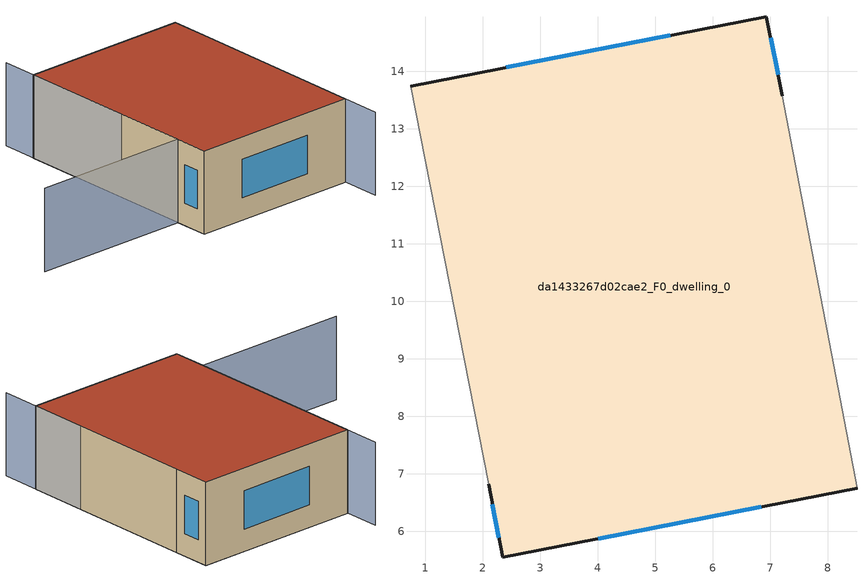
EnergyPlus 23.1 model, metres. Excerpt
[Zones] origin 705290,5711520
da1433267d02cae2_F0_dwelling_0
 floor ground (EU_floor_Construction): 8.51,6.75 7.21,13.57 6.93,14.95 0.74,13.74 2.1,6.82 2.35,5.54 z0
 wall outside (EU_wall_Construction): 0.74,13.74 6.93,14.95 7.21,13.57 / 8.51,6.75 2.35,5.54 2.1,6.82 z0:3
 wall adiabatic (EU_wall_Construction): 2.1,6.82 0.74,13.74 / 7.21,13.57 8.51,6.75 z0:3
 window (EU_Window_Construction): 2.41,14.07 5.26,14.63 / 7.01,14.58 7.14,13.94 / 6.85,6.43 4.01,5.87 / 2.28,5.89 2.17,6.47 z0.81:2.19
 roof outside (EU_roof_Construction): 6.93,14.95 7.21,13.57 8.51,6.75 2.35,5.54 2.1,6.82 0.74,13.74 z3
shading: 8.78,5.33 7.21,13.58 / 0.49,15.05 2.1,6.82 / 2.1,6.82 -3.7,5.68 z0:3
[Building]
EU S2 Campaign: North Axis=0; Terrain=City; Solar Distribution=FullExterior
[Site:Location]
London: Latitude=51.5; Longitude=-0.5; Time Zone=0; Elevation=25
[SizingPeriod:WeatherFileDays]
AnnualSizingPeriod: Begin Month=1; Begin Day of Month=1; End Month=12; End Day of Month=31; Day of Week for Start Day=Monday; Use Weather File Daylight Saving Period=No; Use Weather File Rain and Snow Indicators=No
[MATERIAL]
EU_InternalMass_Material: Roughness=MediumRough; Thickness=0.1; Conductivity=1; Density=1800; Specific Heat=900; Thermal Absorptance=0.9; Solar Absorptance=0.7; Visible Absorptance=0.7
[MATERIAL:NOMASS] Roughness=MediumRough; Thermal Absorptance=0.9; Solar Absorptance=0.7; Visible Absorptance=0.7
Name | Thermal Resistance
EU_wall_NoMass | 0.555556
EU_roof_NoMass | 0.510204
EU_floor_NoMass | 1.68919
[WINDOWMATERIAL:SIMPLEGLAZINGSYSTEM]
EU_Window_SimpleGlazing: UFactor=3.96; Solar Heat Gain Coefficient=0.85; Visible Transmittance=0.85
[CONSTRUCTION]
EU_wall_Construction: EU_wall_NoMass
EU_roof_Construction: EU_roof_NoMass
EU_floor_Construction: EU_floor_NoMass
EU_InternalMass_Construction: EU_InternalMass_Material
EU_Window_Construction: EU_Window_SimpleGlazing
[ZONE]
da1433267d02cae2_F0_dwelling_0: Type=1; Multiplier=1; Ceiling Height=autocalculate; Volume=157.802; Floor Area=autocalculate; Part of Total Floor Area=Yes
[INTERNALMASS]
da1433267d02cae2_F0_dwelling_0_EU_InternalMass: Construction=EU_InternalMass_Construction; Zone or ZoneList=da1433267d02cae2_F0_dwelling_0; Surface Area=52.6009
[OTHEREQUIPMENT]
EU_Step8_InternalGain_da1433267d02cae2_F0_dwelling_0_f000: Fuel Type=Electricity; Zone or ZoneList or Space or SpaceList=da1433267d02cae2_F0_dwelling_0; Schedule=EU_Step8_GainSchedule_da1433267d02cae2_F0_dwelling_0_f000; Design Level Calculation Method=Watts/Area; Power per Zone Floor Area=1; Fraction Latent=0; Fraction Radiant=0; Fraction Lost=0; Carbon Dioxide Generation Rate=0; EndUse Subcategory=EU_Step8_InternalGains
[ZONEVENTILATION:DESIGNFLOWRATE]
EU_ConstantAir_da1433267d02cae2_F0_dwelling_0: Zone or ZoneList or Space or SpaceList=da1433267d02cae2_F0_dwelling_0; Schedule=EU_AlwaysOn; Design Flow Rate Calculation Method=AirChanges/Hour; Air Changes per Hour=0.48; Ventilation Type=Natural; Fan Pressure Rise=0; Fan Total Efficiency=1; Constant Term Coefficient=1; Temperature Term Coefficient=0; Velocity Term Coefficient=0; Velocity Squared Term Coefficient=0; Minimum Indoor Temperature=-100; Maximum Indoor Temperature=100; Delta Temperature=-100; Minimum Outdoor Temperature=-100; Maximum Outdoor Temperature=100; Maximum Wind Speed=40
[HVACTEMPLATE:THERMOSTAT]
EU_HeatOnly_da1433267d02cae2_F0_dwelling_0: Constant Heating Setpoint=20; Constant Cooling Setpoint=50
[HVACTEMPLATE:ZONE:IDEALLOADSAIRSYSTEM]
da1433267d02cae2_F0_dwelling_0: Template Thermostat=EU_HeatOnly_da1433267d02cae2_F0_dwelling_0; System Availability Schedule=EU_AlwaysOn; Maximum Heating Supply Air Temperature=50; Minimum Cooling Supply Air Temperature=13; Maximum Heating Supply Air Humidity Ratio=0.0156; Minimum Cooling Supply Air Humidity Ratio=0.0077; Heating Limit=NoLimit; Cooling Limit=NoLimit; Heating Availability Schedule=EU_AlwaysOn; Cooling Availability Schedule=EU_CoolingOff; Dehumidification Control Type=ConstantSensibleHeatRatio; Cooling Sensible Heat Ratio=0.7; Dehumidification Setpoint=60; Humidification Control Type=None; Humidification Setpoint=30; Outdoor Air Method=None; Outdoor Air Flow Rate per Person=0.00944; Outdoor Air Flow Rate per Zone Floor Area=0; Outdoor Air Flow Rate per Zone=0; Demand Controlled Ventilation Type=None; Outdoor Air Economizer Type=NoEconomizer; Heat Recovery Type=None; Sensible Heat Recovery Effectiveness=0.7; Latent Heat Recovery Effectiveness=0.65
[SIZING:ZONE]
da1433267d02cae2_F0_dwelling_0: Zone Cooling Design Supply Air Temperature Input Method=SupplyAirTemperature; Zone Cooling Design Supply Air Temperature=13; Zone Heating Design Supply Air Temperature Input Method=SupplyAirTemperature; Zone Heating Design Supply Air Temperature=50; Zone Cooling Design Supply Air Humidity Ratio=0.008; Zone Heating Design Supply Air Humidity Ratio=0.008; Cooling Design Air Flow Method=DesignDay; Cooling Design Air Flow Rate=0; Cooling Minimum Air Flow per Zone Floor Area=0.000762; Cooling Minimum Air Flow=0; Cooling Minimum Air Flow Fraction=0.2; Heating Design Air Flow Method=DesignDay; Heating Design Air Flow Rate=0; Heating Maximum Air Flow per Zone Floor Area=0.002032; Heating Maximum Air Flow=0.141576; Heating Maximum Air Flow Fraction=0.3; Account for Dedicated Outdoor Air System=No; Dedicated Outdoor Air System Control Strategy=NeutralSupplyAir; Dedicated Outdoor Air Low Setpoint Temperature for Design=autosize; Dedicated Outdoor Air High Setpoint Temperature for Design=autosize; Zone Load Sizing Method=Sensible Load Only No Latent Load; Zone Latent Cooling Design Supply Air Humidity Ratio Input Method=HumidityRatioDifference; Zone Cooling Design Supply Air Humidity Ratio Difference=0.005; Zone Latent Heating Design Supply Air Humidity Ratio Input Method=HumidityRatioDifference; Zone Humidification Design Supply Air Humidity Ratio Difference=0.005
[SCHEDULE:CONSTANT]
Name | Hourly Value
EU_AlwaysOn | 1
EU_CoolingOff | 0
[SCHEDULE:FILE]
EU_Step8_GainSchedule_da1433267d02cae2_F0_dwelling_0_f000: File=../../schedules/da1433267d02cae2/da1433267d02cae2_F0_dwelling_0_f000_gain.csv; Column Number=1; Rows to Skip at Top=0; Number of Hours of Data=8760; Column Separator=Comma; Interpolate to Timestep=No; Minutes per Item=60; Adjust Schedule for Daylight Savings=Yes
